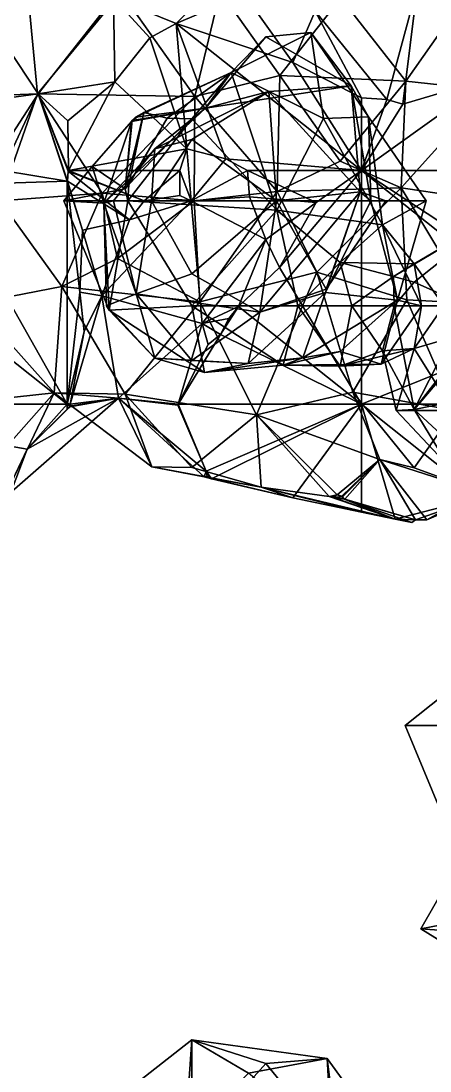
# Model space of a CAD drawing. Extents: x 290095 to 295679, y 4553756 to 4561441.
# Drawn here: x 294112.1 to 294181.7, y 4559275.8 to 4559454.2 of the extents above; entities that cross this region are included whole.
import ezdxf

# ---------------------------------------------------------------- set-up
doc = ezdxf.new("R2010")
doc.units = 0
doc.layers.add('Au_ppm_Pref_-_0_5', color=7, linetype='CONTINUOUS')

msp = doc.modelspace()

# ---------------------------------------------------------------- linework, layer by layer
at = {"layer": 'Au_ppm_Pref_-_0_5'}
for points in [[(294112.84, 4559463.92, 1906.08), (294102.07, 4559465.25, 1912.07), (294098.75, 4559441.19, 1905.34)], [(294114.98, 4559441.83, 1902.04), (294112.84, 4559463.92, 1906.08), (294098.75, 4559441.19, 1905.34)], [(294129.17, 4559459.1, 1901.03), (294112.84, 4559463.92, 1906.08), (294114.98, 4559441.83, 1902.04)], [(294162.12, 4559455.89, 1917.59), (294179.54, 4559460.16, 1912.6), (294174.33, 4559440.89, 1916.41)], [(294174.33, 4559440.89, 1916.41), (294179.54, 4559460.16, 1912.6), (294177.03, 4559440.08, 1915.83)], [(294177.03, 4559440.08, 1915.83), (294179.54, 4559460.16, 1912.6), (294191.95, 4559444.51, 1913.25)], [(294191.95, 4559444.51, 1913.25), (294179.54, 4559460.16, 1912.6), (294196.07, 4559445.52, 1912.52)], [(294196.07, 4559445.52, 1912.52), (294179.54, 4559460.16, 1912.6), (294202.14, 4559455.31, 1910.18)], [(294115.04, 4559441.8, 1922), (294106.14, 4559455.33, 1921.72), (294127.88, 4559458.12, 1922.37)], [(294141.7, 4559441.36, 1900.8), (294129.17, 4559459.1, 1901.03), (294114.98, 4559441.83, 1902.04)], [(294115.04, 4559441.8, 1922), (294127.88, 4559458.12, 1922.37), (294128.08, 4559443.87, 1922.01)], [(294127.88, 4559458.12, 1922.37), (294143.78, 4559459.04, 1921.73), (294138.54, 4559453.78, 1921.98)], [(294128.08, 4559443.87, 1922.01), (294127.88, 4559458.12, 1922.37), (294134.02, 4559451.35, 1922.18)], [(294134.02, 4559451.35, 1922.18), (294127.88, 4559458.12, 1922.37), (294138.54, 4559453.78, 1921.98)], [(294129.17, 4559459.1, 1901.03), (294141.7, 4559441.36, 1900.8), (294145.98, 4559459.28, 1896.91)], [(294143.78, 4559459.04, 1921.73), (294150.1, 4559458.75, 1920.95), (294138.54, 4559453.78, 1921.98)], [(294138.54, 4559453.78, 1921.98), (294150.1, 4559458.75, 1920.95), (294158.32, 4559447.17, 1919.12)], [(294141.7, 4559441.36, 1900.8), (294156.13, 4559444.95, 1896.92), (294145.98, 4559459.28, 1896.91)], [(294166.51, 4559458.12, 1895.92), (294145.98, 4559459.28, 1896.91), (294156.13, 4559444.95, 1896.92)], [(294162.12, 4559455.89, 1917.59), (294158.32, 4559447.17, 1919.12), (294150.1, 4559458.75, 1920.95)], [(294177.52, 4559443.96, 1896.16), (294166.51, 4559458.12, 1895.92), (294156.13, 4559444.95, 1896.92)], [(294177.52, 4559443.96, 1896.16), (294188.24, 4559459.28, 1896.21), (294166.51, 4559458.12, 1895.92)], [(294177.52, 4559443.96, 1896.16), (294191.71, 4559442.43, 1898.44), (294188.24, 4559459.28, 1896.21)], [(294089.28, 4559438.33, 1923.05), (294106.14, 4559455.33, 1921.72), (294115.04, 4559441.8, 1922)], [(294158.32, 4559447.17, 1919.12), (294162.12, 4559455.89, 1917.59), (294170, 4559441.12, 1917.27)], [(294162.12, 4559455.89, 1917.59), (294174.33, 4559440.89, 1916.41), (294170, 4559441.12, 1917.27)], [(294134.02, 4559451.35, 1922.18), (294138.54, 4559453.78, 1921.98), (294140.34, 4559432.47, 1919.66)], [(294138.54, 4559453.78, 1921.98), (294146.95, 4559430.81, 1918.84), (294140.34, 4559432.47, 1919.66)], [(294170, 4559428.82, 1916.38), (294146.95, 4559430.81, 1918.84), (294138.54, 4559453.78, 1921.98)], [(294170, 4559428.82, 1916.38), (294138.54, 4559453.78, 1921.98), (294158.32, 4559447.17, 1919.12)], [(294128.08, 4559443.87, 1922.01), (294134.02, 4559451.35, 1922.18), (294140.34, 4559432.47, 1919.66)], [(294143.52, 4559439.41, 1840.84), (294168.28, 4559443.21, 1841.22), (294153.77, 4559451.49, 1843.79)], [(294143.52, 4559439.41, 1840.84), (294153.77, 4559451.49, 1843.79), (294147.89, 4559445.45, 1848.49)], [(294163.57, 4559437.66, 1850.48), (294147.89, 4559445.45, 1848.49), (294161.39, 4559452.24, 1847.13)], [(294161.39, 4559452.24, 1847.13), (294147.89, 4559445.45, 1848.49), (294153.77, 4559451.49, 1843.79)], [(294161.39, 4559452.24, 1847.13), (294153.77, 4559451.49, 1843.79), (294168.28, 4559443.21, 1841.22)], [(294163.57, 4559437.66, 1850.48), (294161.39, 4559452.24, 1847.13), (294171.22, 4559437.91, 1847.13)], [(294171.22, 4559437.91, 1847.13), (294161.39, 4559452.24, 1847.13), (294168.28, 4559443.21, 1841.22)], [(294170, 4559428.82, 1916.38), (294158.32, 4559447.17, 1919.12), (294170, 4559441.12, 1917.27)], [(294115.04, 4559441.8, 1922), (294128.08, 4559443.87, 1922.01), (294120.09, 4559437.25, 1922.13)], [(294128.08, 4559443.87, 1922.01), (294120.21, 4559428.82, 1921.27), (294120.09, 4559437.25, 1922.13)], [(294120.21, 4559428.82, 1921.27), (294128.08, 4559443.87, 1922.01), (294140.34, 4559432.47, 1919.66)], [(294131.62, 4559437.88, 1846.89), (294147.89, 4559445.45, 1848.49), (294133, 4559438.66, 1847.28)], [(294131.62, 4559437.88, 1846.89), (294143.52, 4559439.41, 1840.84), (294147.89, 4559445.45, 1848.49)], [(294147.89, 4559445.45, 1848.49), (294136.99, 4559437.67, 1849.84), (294133, 4559438.66, 1847.28)], [(294147.89, 4559445.45, 1848.49), (294141.17, 4559437.56, 1851.77), (294136.99, 4559437.67, 1849.84)], [(294155.62, 4559422.05, 1851.37), (294141.17, 4559437.56, 1851.77), (294147.89, 4559445.45, 1848.49)], [(294141.7, 4559441.36, 1900.8), (294155.69, 4559425.26, 1901.35), (294156.13, 4559444.95, 1896.92)], [(294155.62, 4559422.05, 1851.37), (294147.89, 4559445.45, 1848.49), (294163.57, 4559437.66, 1850.48)], [(294155.69, 4559425.26, 1901.35), (294166.37, 4559430.4, 1896.9), (294156.13, 4559444.95, 1896.92)], [(294177.52, 4559443.96, 1896.16), (294156.13, 4559444.95, 1896.92), (294166.37, 4559430.4, 1896.9)], [(294177.52, 4559443.96, 1896.16), (294166.37, 4559430.4, 1896.9), (294176.78, 4559425.85, 1898.97)], [(294170, 4559428.82, 1916.38), (294177.03, 4559440.08, 1915.83), (294191.95, 4559444.51, 1913.25)], [(294212.32, 4559428.82, 1908.15), (294170, 4559428.82, 1916.38), (294191.95, 4559444.51, 1913.25)], [(294176.78, 4559425.85, 1898.97), (294191.71, 4559442.43, 1898.44), (294177.52, 4559443.96, 1896.16)], [(294143.52, 4559439.41, 1840.84), (294134.9, 4559432.51, 1835.25), (294154.29, 4559442.21, 1834.61)], [(294141.17, 4559434.07, 1831.78), (294154.29, 4559442.21, 1834.61), (294134.9, 4559432.51, 1835.25)], [(294155.55, 4559423.64, 1831.39), (294154.29, 4559442.21, 1834.61), (294141.17, 4559434.07, 1831.78)], [(294143.52, 4559439.41, 1840.84), (294154.29, 4559442.21, 1834.61), (294168.28, 4559443.21, 1841.22)], [(294169.81, 4559425.2, 1835.13), (294168.28, 4559443.21, 1841.22), (294154.29, 4559442.21, 1834.61)], [(294155.55, 4559423.64, 1831.39), (294169.81, 4559425.2, 1835.13), (294154.29, 4559442.21, 1834.61)], [(294171.6, 4559423.64, 1842.28), (294171.22, 4559437.91, 1847.13), (294168.28, 4559443.21, 1841.22)], [(294168.28, 4559443.21, 1841.22), (294169.81, 4559425.2, 1835.13), (294171.6, 4559423.64, 1842.28)], [(294176.78, 4559425.85, 1898.97), (294204.11, 4559421.8, 1900.79), (294191.71, 4559442.43, 1898.44)], [(294089.28, 4559438.33, 1923.05), (294115.04, 4559441.8, 1922), (294106.89, 4559429.29, 1922.51)], [(294098.75, 4559441.19, 1905.34), (294108.54, 4559423.64, 1903.02), (294114.98, 4559441.83, 1902.04)], [(294115.04, 4559441.8, 1922), (294109.02, 4559428.82, 1922.27), (294106.89, 4559429.29, 1922.51)], [(294108.54, 4559423.64, 1903.02), (294125.93, 4559424.98, 1902.27), (294114.98, 4559441.83, 1902.04)], [(294115.04, 4559441.8, 1922), (294120, 4559426.98, 1921.06), (294109.02, 4559428.82, 1922.27)], [(294141.7, 4559441.36, 1900.8), (294114.98, 4559441.83, 1902.04), (294125.93, 4559424.98, 1902.27)], [(294115.04, 4559441.8, 1922), (294120.03, 4559426.99, 1921.06), (294120, 4559426.98, 1921.06)], [(294115.04, 4559441.8, 1922), (294120.18, 4559428.68, 1921.25), (294120.03, 4559426.99, 1921.06)], [(294115.04, 4559441.8, 1922), (294120.09, 4559437.25, 1922.13), (294120.21, 4559428.82, 1921.27)], [(294120.18, 4559428.68, 1921.25), (294115.04, 4559441.8, 1922), (294120.21, 4559428.82, 1921.27)], [(294141.7, 4559441.36, 1900.8), (294125.93, 4559424.98, 1902.27), (294141.59, 4559423.64, 1904.03)], [(294141.59, 4559423.64, 1904.03), (294155.69, 4559425.26, 1901.35), (294141.7, 4559441.36, 1900.8)], [(294170, 4559428.82, 1916.38), (294170, 4559441.12, 1917.27), (294174.33, 4559440.89, 1916.41)], [(294170, 4559428.82, 1916.38), (294174.33, 4559440.89, 1916.41), (294177.03, 4559440.08, 1915.83)], [(294143.52, 4559439.41, 1840.84), (294130.92, 4559437.15, 1846.84), (294126.24, 4559423.23, 1840.91)], [(294143.52, 4559439.41, 1840.84), (294126.24, 4559423.23, 1840.91), (294134.9, 4559432.51, 1835.25)], [(294133, 4559438.66, 1847.28), (294130.46, 4559426.44, 1851.25), (294129.87, 4559425.67, 1851.27)], [(294133, 4559438.66, 1847.28), (294129.87, 4559425.67, 1851.27), (294131.05, 4559437.28, 1846.85)], [(294133, 4559438.66, 1847.28), (294136.99, 4559437.67, 1849.84), (294130.46, 4559426.44, 1851.25)], [(294143.52, 4559439.41, 1840.84), (294131.05, 4559437.28, 1846.85), (294130.92, 4559437.15, 1846.84)], [(294143.52, 4559439.41, 1840.84), (294131.62, 4559437.88, 1846.89), (294131.05, 4559437.28, 1846.85)], [(294131.62, 4559437.88, 1846.89), (294133, 4559438.66, 1847.28), (294131.05, 4559437.28, 1846.85)], [(294126.24, 4559423.23, 1840.91), (294130.92, 4559437.15, 1846.84), (294124.25, 4559429.46, 1847.13)], [(294130.92, 4559437.15, 1846.84), (294129.87, 4559425.67, 1851.27), (294124.25, 4559429.46, 1847.13)], [(294131.05, 4559437.28, 1846.85), (294129.87, 4559425.67, 1851.27), (294130.92, 4559437.15, 1846.84)], [(294141.17, 4559437.56, 1851.77), (294130.29, 4559423.64, 1852.26), (294130.46, 4559426.44, 1851.25)], [(294155.62, 4559422.05, 1851.37), (294130.29, 4559423.64, 1852.26), (294141.17, 4559437.56, 1851.77)], [(294136.99, 4559437.67, 1849.84), (294141.17, 4559437.56, 1851.77), (294130.46, 4559426.44, 1851.25)], [(294155.62, 4559422.05, 1851.37), (294163.57, 4559437.66, 1850.48), (294173.56, 4559419.6, 1851.87)], [(294173.56, 4559419.6, 1851.87), (294163.57, 4559437.66, 1850.48), (294171.22, 4559437.91, 1847.13)], [(294181, 4559423.64, 1847.13), (294173.56, 4559419.6, 1851.87), (294171.22, 4559437.91, 1847.13)], [(294181, 4559423.64, 1847.13), (294171.22, 4559437.91, 1847.13), (294171.6, 4559423.64, 1842.28)], [(294155.55, 4559423.64, 1831.39), (294141.17, 4559434.07, 1831.78), (294134.33, 4559423.64, 1832.03)], [(294134.9, 4559432.51, 1835.25), (294134.33, 4559423.64, 1832.03), (294141.17, 4559434.07, 1831.78)], [(294120.21, 4559428.82, 1921.27), (294140.34, 4559432.47, 1919.66), (294139.12, 4559428.82, 1919.41)], [(294134.9, 4559432.51, 1835.25), (294126.24, 4559423.23, 1840.91), (294127.84, 4559423.64, 1835.25)], [(294134.9, 4559432.51, 1835.25), (294127.84, 4559423.64, 1835.25), (294134.33, 4559423.64, 1832.03)], [(294140.34, 4559432.47, 1919.66), (294141.09, 4559423.65, 1918.08), (294139.12, 4559428.82, 1919.41)], [(294141.09, 4559423.65, 1918.08), (294140.34, 4559432.47, 1919.66), (294146.95, 4559430.81, 1918.84)], [(294150.62, 4559428.82, 1918.28), (294141.09, 4559423.65, 1918.08), (294146.95, 4559430.81, 1918.84)], [(294170, 4559428.82, 1916.38), (294150.62, 4559428.82, 1918.28), (294146.95, 4559430.81, 1918.84)], [(294155.69, 4559425.26, 1901.35), (294176.78, 4559425.85, 1898.97), (294166.37, 4559430.4, 1896.9)], [(294120, 4559389.13, 1916.34), (294070, 4559389.13, 1919.98), (294070.56, 4559428.37, 1925.66)], [(294070.56, 4559428.37, 1925.66), (294098.95, 4559426.34, 1922.86), (294120, 4559389.13, 1916.34)], [(294098.95, 4559426.34, 1922.86), (294109.02, 4559428.82, 1922.27), (294120, 4559426.98, 1921.06)], [(294126.24, 4559423.23, 1840.91), (294124.25, 4559429.46, 1847.13), (294119.44, 4559423.64, 1847.13)], [(294124.25, 4559429.46, 1847.13), (294129.87, 4559425.67, 1851.27), (294119.44, 4559423.64, 1847.13)], [(294120.18, 4559428.68, 1921.25), (294130.57, 4559420.43, 1918.93), (294120.03, 4559426.99, 1921.06)], [(294133.1, 4559423.64, 1919.19), (294120.18, 4559428.68, 1921.25), (294120.21, 4559428.82, 1921.27)], [(294130.57, 4559420.43, 1918.93), (294120.18, 4559428.68, 1921.25), (294133.1, 4559423.64, 1919.19)], [(294139.12, 4559428.82, 1919.41), (294133.1, 4559423.64, 1919.19), (294120.21, 4559428.82, 1921.27)], [(294139.12, 4559428.82, 1919.41), (294139.16, 4559424.57, 1918.74), (294133.1, 4559423.64, 1919.19)], [(294141.09, 4559423.65, 1918.08), (294139.16, 4559424.57, 1918.74), (294139.12, 4559428.82, 1919.41)], [(294150.62, 4559428.82, 1918.28), (294150.99, 4559424.34, 1917.54), (294141.09, 4559423.65, 1918.08)], [(294162.31, 4559423.38, 1916.28), (294150.99, 4559424.34, 1917.54), (294150.62, 4559428.82, 1918.28)], [(294162.31, 4559423.38, 1916.28), (294150.62, 4559428.82, 1918.28), (294170, 4559428.82, 1916.38)], [(294156.06, 4559412.35, 1915.15), (294162.31, 4559423.38, 1916.28), (294170, 4559428.82, 1916.38)], [(294170, 4559389.13, 1910.11), (294156.06, 4559412.35, 1915.15), (294170, 4559428.82, 1916.38)], [(294170, 4559389.13, 1910.11), (294170, 4559428.82, 1916.38), (294203.17, 4559402.49, 1906.42)], [(294203.17, 4559402.49, 1906.42), (294170, 4559428.82, 1916.38), (294203.66, 4559406.78, 1906.9)], [(294203.66, 4559406.78, 1906.9), (294170, 4559428.82, 1916.38), (294212.32, 4559428.82, 1908.15)], [(294098.95, 4559426.34, 1922.86), (294120, 4559426.98, 1921.06), (294120, 4559389.13, 1916.34)], [(294120.03, 4559426.99, 1921.06), (294122.62, 4559418.66, 1919.7), (294120, 4559426.98, 1921.06)], [(294122.62, 4559418.66, 1919.7), (294122.16, 4559408.15, 1918.44), (294120, 4559426.98, 1921.06)], [(294122.16, 4559408.15, 1918.44), (294120, 4559389.13, 1916.34), (294120, 4559426.98, 1921.06)], [(294130.57, 4559420.43, 1918.93), (294122.62, 4559418.66, 1919.7), (294120.03, 4559426.99, 1921.06)], [(294130.29, 4559423.64, 1852.26), (294129.87, 4559425.67, 1851.27), (294130.46, 4559426.44, 1851.25)], [(294108.54, 4559423.64, 1903.02), (294119.09, 4559409.08, 1903.14), (294125.93, 4559424.98, 1902.27)], [(294128.57, 4559413.83, 1903.85), (294125.93, 4559424.98, 1902.27), (294119.09, 4559409.08, 1903.14)], [(294119.44, 4559423.64, 1847.13), (294129.87, 4559425.67, 1851.27), (294130.29, 4559423.64, 1852.26)], [(294141.59, 4559423.64, 1904.03), (294125.93, 4559424.98, 1902.27), (294128.57, 4559413.83, 1903.85)], [(294141.09, 4559423.65, 1918.08), (294133.1, 4559423.64, 1919.19), (294139.16, 4559424.57, 1918.74)], [(294141.09, 4559423.65, 1918.08), (294150.99, 4559424.34, 1917.54), (294153.77, 4559417.11, 1914.64)], [(294155.69, 4559425.26, 1901.35), (294141.59, 4559423.64, 1904.03), (294142.55, 4559406.49, 1901.96)], [(294142.55, 4559406.49, 1901.96), (294162.4, 4559411.55, 1898.71), (294155.69, 4559425.26, 1901.35)], [(294150.99, 4559424.34, 1917.54), (294162.31, 4559423.38, 1916.28), (294153.77, 4559417.11, 1914.64)], [(294163.87, 4559408.06, 1840.66), (294169.81, 4559425.2, 1835.13), (294152.71, 4559404.75, 1834.67)], [(294152.71, 4559404.75, 1834.67), (294169.81, 4559425.2, 1835.13), (294164.02, 4559408.66, 1831.36)], [(294155.55, 4559423.64, 1831.39), (294174.16, 4559423.64, 1831.58), (294169.81, 4559425.2, 1835.13)], [(294162.4, 4559411.55, 1898.71), (294176.78, 4559425.85, 1898.97), (294155.69, 4559425.26, 1901.35)], [(294176.78, 4559425.85, 1898.97), (294162.4, 4559411.55, 1898.71), (294177.72, 4559406.81, 1896.7)], [(294171.6, 4559423.64, 1842.28), (294169.81, 4559425.2, 1835.13), (294163.87, 4559408.06, 1840.66)], [(294169.81, 4559425.2, 1835.13), (294174.16, 4559423.64, 1831.58), (294164.02, 4559408.66, 1831.36)], [(294188.54, 4559406.26, 1901.11), (294176.78, 4559425.85, 1898.97), (294177.72, 4559406.81, 1896.7)], [(294176.78, 4559425.85, 1898.97), (294188.54, 4559406.26, 1901.11), (294204.11, 4559421.8, 1900.79)], [(294108.54, 4559423.64, 1903.02), (294104.18, 4559406.19, 1907.03), (294119.09, 4559409.08, 1903.14)], [(294119.44, 4559423.64, 1847.13), (294130.29, 4559423.64, 1852.26), (294127.11, 4559405.09, 1847.25)], [(294119.44, 4559423.64, 1847.13), (294127.11, 4559405.09, 1847.25), (294126.24, 4559423.23, 1840.91)], [(294125.9, 4559407.54, 1917.13), (294130.57, 4559420.43, 1918.93), (294141.09, 4559423.65, 1918.08)], [(294125.9, 4559407.54, 1917.13), (294141.09, 4559423.65, 1918.08), (294142.96, 4559402.83, 1914.31)], [(294127.84, 4559423.64, 1835.25), (294126.24, 4559423.23, 1840.91), (294131.72, 4559407.85, 1836.06)], [(294126.66, 4559405.82, 1841.19), (294126.24, 4559423.23, 1840.91), (294127.11, 4559405.09, 1847.25)], [(294126.66, 4559405.82, 1841.19), (294131.72, 4559407.85, 1836.06), (294126.24, 4559423.23, 1840.91)], [(294141.16, 4559405.82, 1853.07), (294127.11, 4559405.09, 1847.25), (294130.29, 4559423.64, 1852.26)], [(294127.84, 4559423.64, 1835.25), (294131.72, 4559407.85, 1836.06), (294134.33, 4559423.64, 1832.03)], [(294142.55, 4559406.49, 1901.96), (294141.59, 4559423.64, 1904.03), (294128.57, 4559413.83, 1903.85)], [(294155.62, 4559422.05, 1851.37), (294141.16, 4559405.82, 1853.07), (294130.29, 4559423.64, 1852.26)], [(294130.57, 4559420.43, 1918.93), (294133.1, 4559423.64, 1919.19), (294141.09, 4559423.65, 1918.08)], [(294141.17, 4559411.27, 1831.13), (294134.33, 4559423.64, 1832.03), (294131.72, 4559407.85, 1836.06)], [(294155.55, 4559423.64, 1831.39), (294134.33, 4559423.64, 1832.03), (294141.17, 4559411.27, 1831.13)], [(294141.09, 4559423.65, 1918.08), (294153.77, 4559417.11, 1914.64), (294142.96, 4559402.83, 1914.31)], [(294155.55, 4559423.64, 1831.39), (294141.17, 4559411.27, 1831.13), (294152.71, 4559404.75, 1834.67)], [(294155.55, 4559423.64, 1831.39), (294152.71, 4559404.75, 1834.67), (294164.02, 4559408.66, 1831.36)], [(294162.31, 4559423.38, 1916.28), (294156.06, 4559412.35, 1915.15), (294153.77, 4559417.11, 1914.64)], [(294155.55, 4559423.64, 1831.39), (294164.02, 4559408.66, 1831.36), (294174.16, 4559423.64, 1831.58)], [(294176.14, 4559406.79, 1847.51), (294171.6, 4559423.64, 1842.28), (294163.87, 4559408.06, 1840.66)], [(294181, 4559423.64, 1847.13), (294171.6, 4559423.64, 1842.28), (294176.14, 4559406.79, 1847.51)], [(294181, 4559423.64, 1847.13), (294176.14, 4559406.79, 1847.51), (294173.56, 4559419.6, 1851.87)], [(294155.62, 4559422.05, 1851.37), (294159.22, 4559405.82, 1856.44), (294141.16, 4559405.82, 1853.07)], [(294155.62, 4559422.05, 1851.37), (294166.37, 4559413.16, 1855.51), (294159.22, 4559405.82, 1856.44)], [(294155.62, 4559422.05, 1851.37), (294173.56, 4559419.6, 1851.87), (294166.37, 4559413.16, 1855.51)], [(294193.97, 4559421.79, 1859.15), (294178.97, 4559409.82, 1860.34), (294175.46, 4559410.78, 1859.01)], [(294193.97, 4559421.79, 1859.15), (294175.46, 4559410.78, 1859.01), (294178.97, 4559412.93, 1856.64)], [(294193.97, 4559421.79, 1859.15), (294187.96, 4559405.82, 1863.25), (294178.97, 4559409.82, 1860.34)], [(294193.97, 4559421.79, 1859.15), (294178.97, 4559412.93, 1856.64), (294184.03, 4559405.82, 1856.62)], [(294125.9, 4559407.54, 1917.13), (294122.62, 4559418.66, 1919.7), (294130.57, 4559420.43, 1918.93)], [(294178.97, 4559412.93, 1856.64), (294166.37, 4559413.16, 1855.51), (294173.56, 4559419.6, 1851.87)], [(294180.2, 4559405.82, 1853.07), (294178.97, 4559412.93, 1856.64), (294173.56, 4559419.6, 1851.87)], [(294180.2, 4559405.82, 1853.07), (294173.56, 4559419.6, 1851.87), (294176.14, 4559406.79, 1847.51)], [(294125.9, 4559407.54, 1917.13), (294122.16, 4559408.15, 1918.44), (294122.62, 4559418.66, 1919.7)], [(294142.96, 4559402.83, 1914.31), (294153.77, 4559417.11, 1914.64), (294149.09, 4559405.73, 1914.79)], [(294156.06, 4559412.35, 1915.15), (294149.09, 4559405.73, 1914.79), (294153.77, 4559417.11, 1914.64)], [(294142.55, 4559406.49, 1901.96), (294128.57, 4559413.83, 1903.85), (294119.09, 4559409.08, 1903.14)], [(294170, 4559389.13, 1910.11), (294149.09, 4559405.73, 1914.79), (294156.06, 4559412.35, 1915.15)], [(294168.38, 4559405.82, 1859.01), (294159.22, 4559405.82, 1856.44), (294166.37, 4559413.16, 1855.51)], [(294178.97, 4559412.93, 1856.64), (294175.46, 4559410.78, 1859.01), (294166.37, 4559413.16, 1855.51)], [(294168.38, 4559405.82, 1859.01), (294166.37, 4559413.16, 1855.51), (294175.46, 4559410.78, 1859.01)], [(294180.2, 4559405.82, 1853.07), (294184.03, 4559405.82, 1856.62), (294178.97, 4559412.93, 1856.64)], [(294131.72, 4559407.85, 1836.06), (294152.71, 4559404.75, 1834.67), (294141.17, 4559411.27, 1831.13)], [(294162.4, 4559411.55, 1898.71), (294142.55, 4559406.49, 1901.96), (294152.18, 4559387.31, 1899.91)], [(294168.53, 4559391.17, 1896.72), (294162.4, 4559411.55, 1898.71), (294152.18, 4559387.31, 1899.91)], [(294177.72, 4559406.81, 1896.7), (294162.4, 4559411.55, 1898.71), (294168.53, 4559391.17, 1896.72)], [(294168.38, 4559405.82, 1859.01), (294175.46, 4559410.78, 1859.01), (294175.55, 4559405.82, 1860.62)], [(294178.97, 4559409.82, 1860.34), (294175.55, 4559405.82, 1860.62), (294175.46, 4559410.78, 1859.01)], [(294104.18, 4559406.19, 1907.03), (294117.8, 4559391.02, 1907.39), (294119.09, 4559409.08, 1903.14)], [(294129.84, 4559390.8, 1902.11), (294119.09, 4559409.08, 1903.14), (294117.8, 4559391.02, 1907.39)], [(294142.55, 4559406.49, 1901.96), (294119.09, 4559409.08, 1903.14), (294129.84, 4559390.8, 1902.11)], [(294122.16, 4559408.15, 1918.44), (294122.87, 4559401.43, 1917.51), (294120, 4559389.13, 1916.34)], [(294122.16, 4559408.15, 1918.44), (294125.9, 4559407.54, 1917.13), (294122.87, 4559401.43, 1917.51)], [(294178.97, 4559409.82, 1860.34), (294187.96, 4559405.82, 1863.25), (294175.55, 4559405.82, 1860.62)], [(294125.9, 4559407.54, 1917.13), (294120.5, 4559389.13, 1916.27), (294122.87, 4559401.43, 1917.51)], [(294128.7, 4559390.13, 1912.04), (294120.5, 4559389.13, 1916.27), (294125.9, 4559407.54, 1917.13)], [(294125.9, 4559407.54, 1917.13), (294142.96, 4559402.83, 1914.31), (294128.7, 4559390.13, 1912.04)], [(294126.66, 4559405.82, 1841.19), (294134.89, 4559396.95, 1841.19), (294131.72, 4559407.85, 1836.06)], [(294142.55, 4559406.49, 1901.96), (294129.84, 4559390.8, 1902.11), (294152.18, 4559387.31, 1899.91)], [(294134.89, 4559396.95, 1841.19), (294141.17, 4559396.52, 1838.09), (294131.72, 4559407.85, 1836.06)], [(294131.72, 4559407.85, 1836.06), (294141.17, 4559396.52, 1838.09), (294152.71, 4559404.75, 1834.67)], [(294160.02, 4559396.97, 1847.13), (294163.87, 4559408.06, 1840.66), (294150.77, 4559396.02, 1842.45)], [(294163.87, 4559408.06, 1840.66), (294152.71, 4559404.75, 1834.67), (294150.77, 4559396.02, 1842.45)], [(294176.14, 4559406.79, 1847.51), (294163.87, 4559408.06, 1840.66), (294160.02, 4559396.97, 1847.13)], [(294160.02, 4559396.97, 1847.13), (294166.37, 4559398.04, 1850.47), (294176.14, 4559406.79, 1847.51)], [(294173.36, 4559395.93, 1853.07), (294176.14, 4559406.79, 1847.51), (294166.37, 4559398.04, 1850.47)], [(294177.72, 4559406.81, 1896.7), (294168.53, 4559391.17, 1896.72), (294185.88, 4559388.01, 1897.32)], [(294180.2, 4559405.82, 1853.07), (294176.14, 4559406.79, 1847.51), (294173.36, 4559395.93, 1853.07)], [(294177.72, 4559406.81, 1896.7), (294185.88, 4559388.01, 1897.32), (294188.54, 4559406.26, 1901.11)], [(294104.18, 4559406.19, 1907.03), (294090.75, 4559388.08, 1907.08), (294117.8, 4559391.02, 1907.39)], [(294134.89, 4559396.95, 1841.19), (294126.66, 4559405.82, 1841.19), (294127.11, 4559405.09, 1847.25)], [(294143.31, 4559394.5, 1845.97), (294127.11, 4559405.09, 1847.25), (294141.16, 4559405.82, 1853.07)], [(294143.31, 4559394.5, 1845.97), (294134.89, 4559396.95, 1841.19), (294127.11, 4559405.09, 1847.25)], [(294159.22, 4559405.82, 1856.44), (294156.68, 4559395.71, 1851.87), (294141.16, 4559405.82, 1853.07)], [(294156.68, 4559395.71, 1851.87), (294143.31, 4559394.5, 1845.97), (294141.16, 4559405.82, 1853.07)], [(294150.77, 4559396.02, 1842.45), (294152.71, 4559404.75, 1834.67), (294141.17, 4559396.52, 1838.09)], [(294149.09, 4559405.73, 1914.79), (294147.45, 4559403.66, 1914.73), (294142.96, 4559402.83, 1914.31)], [(294149.09, 4559405.73, 1914.79), (294146.05, 4559400.96, 1914.57), (294147.45, 4559403.66, 1914.73)], [(294170, 4559389.13, 1910.11), (294146.05, 4559400.96, 1914.57), (294149.09, 4559405.73, 1914.79)], [(294159.22, 4559405.82, 1856.44), (294166.37, 4559395.56, 1856.49), (294156.68, 4559395.71, 1851.87)], [(294168.38, 4559405.82, 1859.01), (294166.37, 4559395.56, 1856.49), (294159.22, 4559405.82, 1856.44)], [(294168.38, 4559405.82, 1859.01), (294173.57, 4559398.2, 1859.01), (294166.37, 4559395.56, 1856.49)], [(294173.57, 4559398.2, 1859.01), (294168.38, 4559405.82, 1859.01), (294175.55, 4559405.82, 1860.62)], [(294180.2, 4559405.82, 1853.07), (294173.36, 4559395.93, 1853.07), (294178.97, 4559398.56, 1856.59)], [(294175.55, 4559405.82, 1860.62), (294178.99, 4559388.21, 1864.99), (294173.57, 4559398.2, 1859.01)], [(294187.96, 4559405.82, 1863.25), (294178.99, 4559388.21, 1864.99), (294175.55, 4559405.82, 1860.62)], [(294180.2, 4559405.82, 1853.07), (294178.97, 4559398.56, 1856.59), (294184.03, 4559405.82, 1856.62)], [(294194.91, 4559403.21, 1853.7), (294184.03, 4559405.82, 1856.62), (294178.97, 4559398.56, 1856.59)], [(294178.99, 4559388.21, 1864.99), (294187.96, 4559405.82, 1863.25), (294191.57, 4559403.07, 1864.03)], [(294195.08, 4559391.5, 1870.39), (294178.99, 4559388.21, 1864.99), (294192.09, 4559405.08, 1864.95)], [(294178.99, 4559388.21, 1864.99), (294191.57, 4559403.07, 1864.03), (294192.09, 4559405.08, 1864.95)], [(294128.7, 4559390.13, 1912.04), (294142.96, 4559402.83, 1914.31), (294138.87, 4559389.13, 1913.99)], [(294138.87, 4559389.13, 1913.99), (294142.96, 4559402.83, 1914.31), (294143.98, 4559399.25, 1914.61)], [(294142.96, 4559402.83, 1914.31), (294147.45, 4559403.66, 1914.73), (294146.05, 4559400.96, 1914.57)], [(294142.96, 4559402.83, 1914.31), (294146.05, 4559400.96, 1914.57), (294143.98, 4559399.25, 1914.61)], [(294194.91, 4559403.21, 1853.7), (294178.97, 4559398.56, 1856.59), (294185.55, 4559388.01, 1854.25)], [(294120.5, 4559389.13, 1916.27), (294120, 4559389.13, 1916.34), (294122.87, 4559401.43, 1917.51)], [(294203.17, 4559402.49, 1906.42), (294201.05, 4559389.13, 1904.69), (294170, 4559389.13, 1910.11)], [(294146.05, 4559400.96, 1914.57), (294138.87, 4559389.13, 1913.99), (294143.98, 4559399.25, 1914.61)], [(294170, 4559389.13, 1910.11), (294138.87, 4559389.13, 1913.99), (294146.05, 4559400.96, 1914.57)], [(294156.68, 4559395.71, 1851.87), (294166.37, 4559398.04, 1850.47), (294160.02, 4559396.97, 1847.13)], [(294156.68, 4559395.71, 1851.87), (294173.36, 4559395.93, 1853.07), (294166.37, 4559398.04, 1850.47)], [(294178.97, 4559398.56, 1856.59), (294173.36, 4559395.93, 1853.07), (294166.37, 4559395.56, 1856.49)], [(294178.97, 4559398.56, 1856.59), (294166.37, 4559395.56, 1856.49), (294173.57, 4559398.2, 1859.01)], [(294178.97, 4559398.56, 1856.59), (294173.57, 4559398.2, 1859.01), (294175.92, 4559388.01, 1859.01)], [(294178.99, 4559388.21, 1864.99), (294175.92, 4559388.01, 1859.01), (294173.57, 4559398.2, 1859.01)], [(294178.97, 4559398.56, 1856.59), (294175.92, 4559388.01, 1859.01), (294185.55, 4559388.01, 1854.25)], [(294143.31, 4559394.5, 1845.97), (294150.77, 4559396.02, 1842.45), (294134.89, 4559396.95, 1841.19)], [(294150.77, 4559396.02, 1842.45), (294141.17, 4559396.52, 1838.09), (294134.89, 4559396.95, 1841.19)], [(294156.68, 4559395.71, 1851.87), (294160.02, 4559396.97, 1847.13), (294143.31, 4559394.5, 1845.97)], [(294160.02, 4559396.97, 1847.13), (294150.77, 4559396.02, 1842.45), (294143.31, 4559394.5, 1845.97)], [(294166.37, 4559395.56, 1856.49), (294173.36, 4559395.93, 1853.07), (294156.68, 4559395.71, 1851.87)], [(294117.8, 4559391.02, 1907.39), (294090.75, 4559388.08, 1907.08), (294101.44, 4559372.56, 1908.22)], [(294109.26, 4559373.09, 1912.46), (294117.8, 4559391.02, 1907.39), (294101.44, 4559372.56, 1908.22)], [(294109.26, 4559373.09, 1912.46), (294128.7, 4559390.13, 1912.04), (294117.8, 4559391.02, 1907.39)], [(294129.84, 4559390.8, 1902.11), (294117.8, 4559391.02, 1907.39), (294134.41, 4559378.45, 1906.52)], [(294134.41, 4559378.45, 1906.52), (294117.8, 4559391.02, 1907.39), (294128.7, 4559390.13, 1912.04)], [(294141.17, 4559378.34, 1903.3), (294152.18, 4559387.31, 1899.91), (294129.84, 4559390.8, 1902.11)], [(294129.84, 4559390.8, 1902.11), (294134.41, 4559378.45, 1906.52), (294141.17, 4559378.34, 1903.3)], [(294173.1, 4559379.7, 1900.58), (294168.53, 4559391.17, 1896.72), (294152.18, 4559387.31, 1899.91)], [(294173.1, 4559379.7, 1900.58), (294178.97, 4559378.29, 1897.34), (294168.53, 4559391.17, 1896.72)], [(294185.88, 4559388.01, 1897.32), (294168.53, 4559391.17, 1896.72), (294178.97, 4559378.29, 1897.34)], [(294192.58, 4559375.63, 1863.61), (294178.99, 4559388.21, 1864.99), (294195.08, 4559391.5, 1870.39)], [(294113.17, 4559381.48, 1915.8), (294109.32, 4559371.27, 1914.7), (294070, 4559389.13, 1919.98)], [(294120, 4559389.13, 1916.34), (294113.17, 4559381.48, 1915.8), (294070, 4559389.13, 1919.98)], [(294109.26, 4559373.09, 1912.46), (294113.17, 4559381.48, 1915.8), (294128.7, 4559390.13, 1912.04)], [(294113.17, 4559381.48, 1915.8), (294120.44, 4559388.68, 1916.21), (294128.7, 4559390.13, 1912.04)], [(294120, 4559389.13, 1916.34), (294120, 4559388.29, 1916.22), (294113.17, 4559381.48, 1915.8)], [(294120, 4559388.29, 1916.22), (294120.44, 4559388.68, 1916.21), (294113.17, 4559381.48, 1915.8)], [(294120.46, 4559388.77, 1916.22), (294120, 4559388.29, 1916.22), (294120, 4559389.13, 1916.34)], [(294120.5, 4559389.13, 1916.27), (294120.46, 4559388.77, 1916.22), (294120, 4559389.13, 1916.34)], [(294120.46, 4559388.77, 1916.22), (294120.44, 4559388.68, 1916.21), (294120, 4559388.29, 1916.22)], [(294128.7, 4559390.13, 1912.04), (294120.44, 4559388.68, 1916.21), (294120.46, 4559388.77, 1916.22)], [(294128.7, 4559390.13, 1912.04), (294120.46, 4559388.77, 1916.22), (294120.5, 4559389.13, 1916.27)], [(294128.7, 4559390.13, 1912.04), (294138.87, 4559389.13, 1913.99), (294138.78, 4559388.97, 1913.97)], [(294143.6, 4559377.75, 1911.62), (294128.7, 4559390.13, 1912.04), (294138.78, 4559388.97, 1913.97)], [(294143.6, 4559377.75, 1911.62), (294143.27, 4559376.79, 1911.25), (294128.7, 4559390.13, 1912.04)], [(294134.41, 4559378.45, 1906.52), (294128.7, 4559390.13, 1912.04), (294143.27, 4559376.79, 1911.25)], [(294138.78, 4559388.97, 1913.97), (294138.87, 4559389.13, 1913.99), (294143.6, 4559377.75, 1911.62)], [(294138.87, 4559389.13, 1913.99), (294170, 4559389.13, 1910.11), (294143.6, 4559377.75, 1911.62)], [(294170, 4559389.13, 1910.11), (294144.53, 4559376.45, 1911.3), (294143.6, 4559377.75, 1911.62)], [(294158.35, 4559373.21, 1909.08), (294144.53, 4559376.45, 1911.3), (294170, 4559389.13, 1910.11)], [(294170, 4559389.13, 1910.11), (294170, 4559370.77, 1907.24), (294158.35, 4559373.21, 1909.08)], [(294170, 4559370.77, 1907.24), (294170, 4559389.13, 1910.11), (294175.72, 4559369.6, 1906.19)], [(294175.72, 4559369.6, 1906.19), (294170, 4559389.13, 1910.11), (294189.98, 4559373.28, 1904.57)], [(294201.05, 4559389.13, 1904.69), (294189.98, 4559373.28, 1904.57), (294170, 4559389.13, 1910.11)], [(294152.96, 4559375.01, 1907.09), (294152.18, 4559387.31, 1899.91), (294141.17, 4559378.34, 1903.3)], [(294165.86, 4559373.71, 1901.53), (294152.18, 4559387.31, 1899.91), (294164.54, 4559373.45, 1902.34)], [(294152.18, 4559387.31, 1899.91), (294152.96, 4559375.01, 1907.09), (294164.54, 4559373.45, 1902.34)], [(294152.18, 4559387.31, 1899.91), (294165.86, 4559373.71, 1901.53), (294173.1, 4559379.7, 1900.58)], [(294175.92, 4559388.01, 1859.01), (294178.99, 4559388.21, 1864.99), (294184.88, 4559378.55, 1859.01)], [(294175.92, 4559388.01, 1859.01), (294184.88, 4559378.55, 1859.01), (294185.55, 4559388.01, 1854.25)], [(294189.9, 4559374.36, 1901.19), (294185.88, 4559388.01, 1897.32), (294178.97, 4559378.29, 1897.34)], [(294184.88, 4559378.55, 1859.01), (294178.99, 4559388.21, 1864.99), (294192.58, 4559375.63, 1863.61)], [(294109.26, 4559373.09, 1912.46), (294109.32, 4559371.27, 1914.7), (294113.17, 4559381.48, 1915.8)], [(294166.65, 4559373.48, 1901.55), (294173.1, 4559379.7, 1900.58), (294165.86, 4559373.71, 1901.53)], [(294173.1, 4559379.7, 1900.58), (294166.65, 4559373.48, 1901.55), (294166.78, 4559373.4, 1901.61)], [(294166.78, 4559373.4, 1901.61), (294167.18, 4559372.97, 1901.85), (294173.1, 4559379.7, 1900.58)], [(294173.1, 4559379.7, 1900.58), (294167.18, 4559372.97, 1901.85), (294179.17, 4559369.47, 1905.64)], [(294179.17, 4559369.47, 1905.64), (294181.1, 4559369.48, 1905.34), (294173.1, 4559379.7, 1900.58)], [(294181.1, 4559369.48, 1905.34), (294189.9, 4559374.36, 1901.19), (294173.1, 4559379.7, 1900.58)], [(294173.1, 4559379.7, 1900.58), (294189.9, 4559374.36, 1901.19), (294178.97, 4559378.29, 1897.34)], [(294152.96, 4559375.01, 1907.09), (294134.41, 4559378.45, 1906.52), (294143.27, 4559376.79, 1911.25)], [(294152.96, 4559375.01, 1907.09), (294141.17, 4559378.34, 1903.3), (294134.41, 4559378.45, 1906.52)], [(294143.77, 4559376.87, 1911.46), (294143.27, 4559376.79, 1911.25), (294143.6, 4559377.75, 1911.62)], [(294144.53, 4559376.45, 1911.3), (294143.27, 4559376.79, 1911.25), (294143.77, 4559376.87, 1911.46)], [(294158.35, 4559373.21, 1909.08), (294143.27, 4559376.79, 1911.25), (294144.53, 4559376.45, 1911.3)], [(294152.96, 4559375.01, 1907.09), (294143.27, 4559376.79, 1911.25), (294158.35, 4559373.21, 1909.08)], [(294144.53, 4559376.45, 1911.3), (294143.77, 4559376.87, 1911.46), (294143.6, 4559377.75, 1911.62)], [(294164.54, 4559373.45, 1902.34), (294152.96, 4559375.01, 1907.09), (294175.72, 4559369.6, 1906.19)], [(294152.96, 4559375.01, 1907.09), (294170, 4559370.77, 1907.24), (294175.72, 4559369.6, 1906.19)], [(294152.96, 4559375.01, 1907.09), (294158.35, 4559373.21, 1909.08), (294170, 4559370.77, 1907.24)], [(294181.1, 4559369.48, 1905.34), (294189.98, 4559373.28, 1904.57), (294189.9, 4559374.36, 1901.19)], [(294165.1, 4559373.32, 1902.31), (294165.86, 4559373.71, 1901.53), (294164.54, 4559373.45, 1902.34)], [(294165.1, 4559373.32, 1902.31), (294164.54, 4559373.45, 1902.34), (294175.72, 4559369.6, 1906.19)], [(294165.1, 4559373.32, 1902.31), (294166.78, 4559373.4, 1901.61), (294165.86, 4559373.71, 1901.53)], [(294165.1, 4559373.32, 1902.31), (294167.04, 4559372.95, 1901.92), (294166.78, 4559373.4, 1901.61)], [(294167.04, 4559372.95, 1901.92), (294165.1, 4559373.32, 1902.31), (294175.72, 4559369.6, 1906.19)], [(294166.78, 4559373.4, 1901.61), (294166.65, 4559373.48, 1901.55), (294165.86, 4559373.71, 1901.53)], [(294167.18, 4559372.97, 1901.85), (294166.78, 4559373.4, 1901.61), (294167.04, 4559372.95, 1901.92)], [(294167.23, 4559372.91, 1901.88), (294167.18, 4559372.97, 1901.85), (294167.04, 4559372.95, 1901.92)], [(294167.23, 4559372.91, 1901.88), (294167.04, 4559372.95, 1901.92), (294178.55, 4559369.04, 1905.66)], [(294167.04, 4559372.95, 1901.92), (294175.72, 4559369.6, 1906.19), (294178.55, 4559369.04, 1905.66)], [(294167.18, 4559372.97, 1901.85), (294167.23, 4559372.91, 1901.88), (294179.17, 4559369.47, 1905.64)], [(294179.17, 4559369.47, 1905.64), (294167.23, 4559372.91, 1901.88), (294178.55, 4559369.04, 1905.66)], [(294179.17, 4559369.47, 1905.64), (294175.72, 4559369.6, 1906.19), (294189.98, 4559373.28, 1904.57)], [(294181.1, 4559369.48, 1905.34), (294179.17, 4559369.47, 1905.64), (294189.98, 4559373.28, 1904.57)], [(294178.55, 4559369.04, 1905.66), (294175.72, 4559369.6, 1906.19), (294179.17, 4559369.47, 1905.64)], [(294177.46, 4559334.55, 1853.07), (294188.46, 4559343.31, 1854.53), (294184.86, 4559334.55, 1856.23)], [(294188.46, 4559343.31, 1854.53), (294177.46, 4559334.55, 1853.07), (294184.32, 4559334.55, 1847.94)], [(294183.56, 4559319.81, 1853.07), (294177.46, 4559334.55, 1853.07), (294184.86, 4559334.55, 1856.23)], [(294177.46, 4559334.55, 1853.07), (294183.56, 4559319.81, 1853.07), (294184.32, 4559334.55, 1847.94)], [(294190.06, 4559317.37, 1883), (294194.78, 4559298.92, 1887.19), (294180.12, 4559300.02, 1882.77)], [(294180.12, 4559300.02, 1882.77), (294196.83, 4559303.22, 1877.87), (294190.06, 4559317.37, 1883)], [(294180.12, 4559300.02, 1882.77), (294197.37, 4559289.31, 1882.77), (294196.83, 4559303.22, 1877.87)], [(294194.78, 4559298.92, 1887.19), (294197.37, 4559289.31, 1882.77), (294180.12, 4559300.02, 1882.77)], [(294140.07, 4559264.67, 1771.57), (294124.13, 4559267.77, 1763.5), (294141.17, 4559281.11, 1763.98)], [(294141.17, 4559281.11, 1763.98), (294124.13, 4559267.77, 1763.5), (294141.17, 4559263.15, 1757.72)], [(294150.81, 4559275.47, 1769.44), (294140.07, 4559264.67, 1771.57), (294141.17, 4559281.11, 1763.98)], [(294164.15, 4559277.96, 1763.98), (294150.81, 4559275.47, 1769.44), (294141.17, 4559281.11, 1763.98)], [(294153.77, 4559277.13, 1759.36), (294141.17, 4559281.11, 1763.98), (294141.17, 4559263.15, 1757.72)], [(294153.77, 4559277.13, 1759.36), (294164.15, 4559277.96, 1763.98), (294141.17, 4559281.11, 1763.98)], [(294164.15, 4559277.96, 1763.98), (294166.06, 4559262.79, 1769.74), (294150.81, 4559275.47, 1769.44)], [(294164.15, 4559277.96, 1763.98), (294153.77, 4559277.13, 1759.36), (294165.05, 4559263.28, 1758.66)], [(294164.15, 4559277.96, 1763.98), (294174.82, 4559263.28, 1763.98), (294166.06, 4559262.79, 1769.74)], [(294174.82, 4559263.28, 1763.98), (294164.15, 4559277.96, 1763.98), (294165.05, 4559263.28, 1758.66)], [(294165.05, 4559263.28, 1758.66), (294153.77, 4559277.13, 1759.36), (294141.17, 4559263.15, 1757.72)]]:
    msp.add_3dface(points, dxfattribs=at)

doc.saveas('drawing.dxf')
